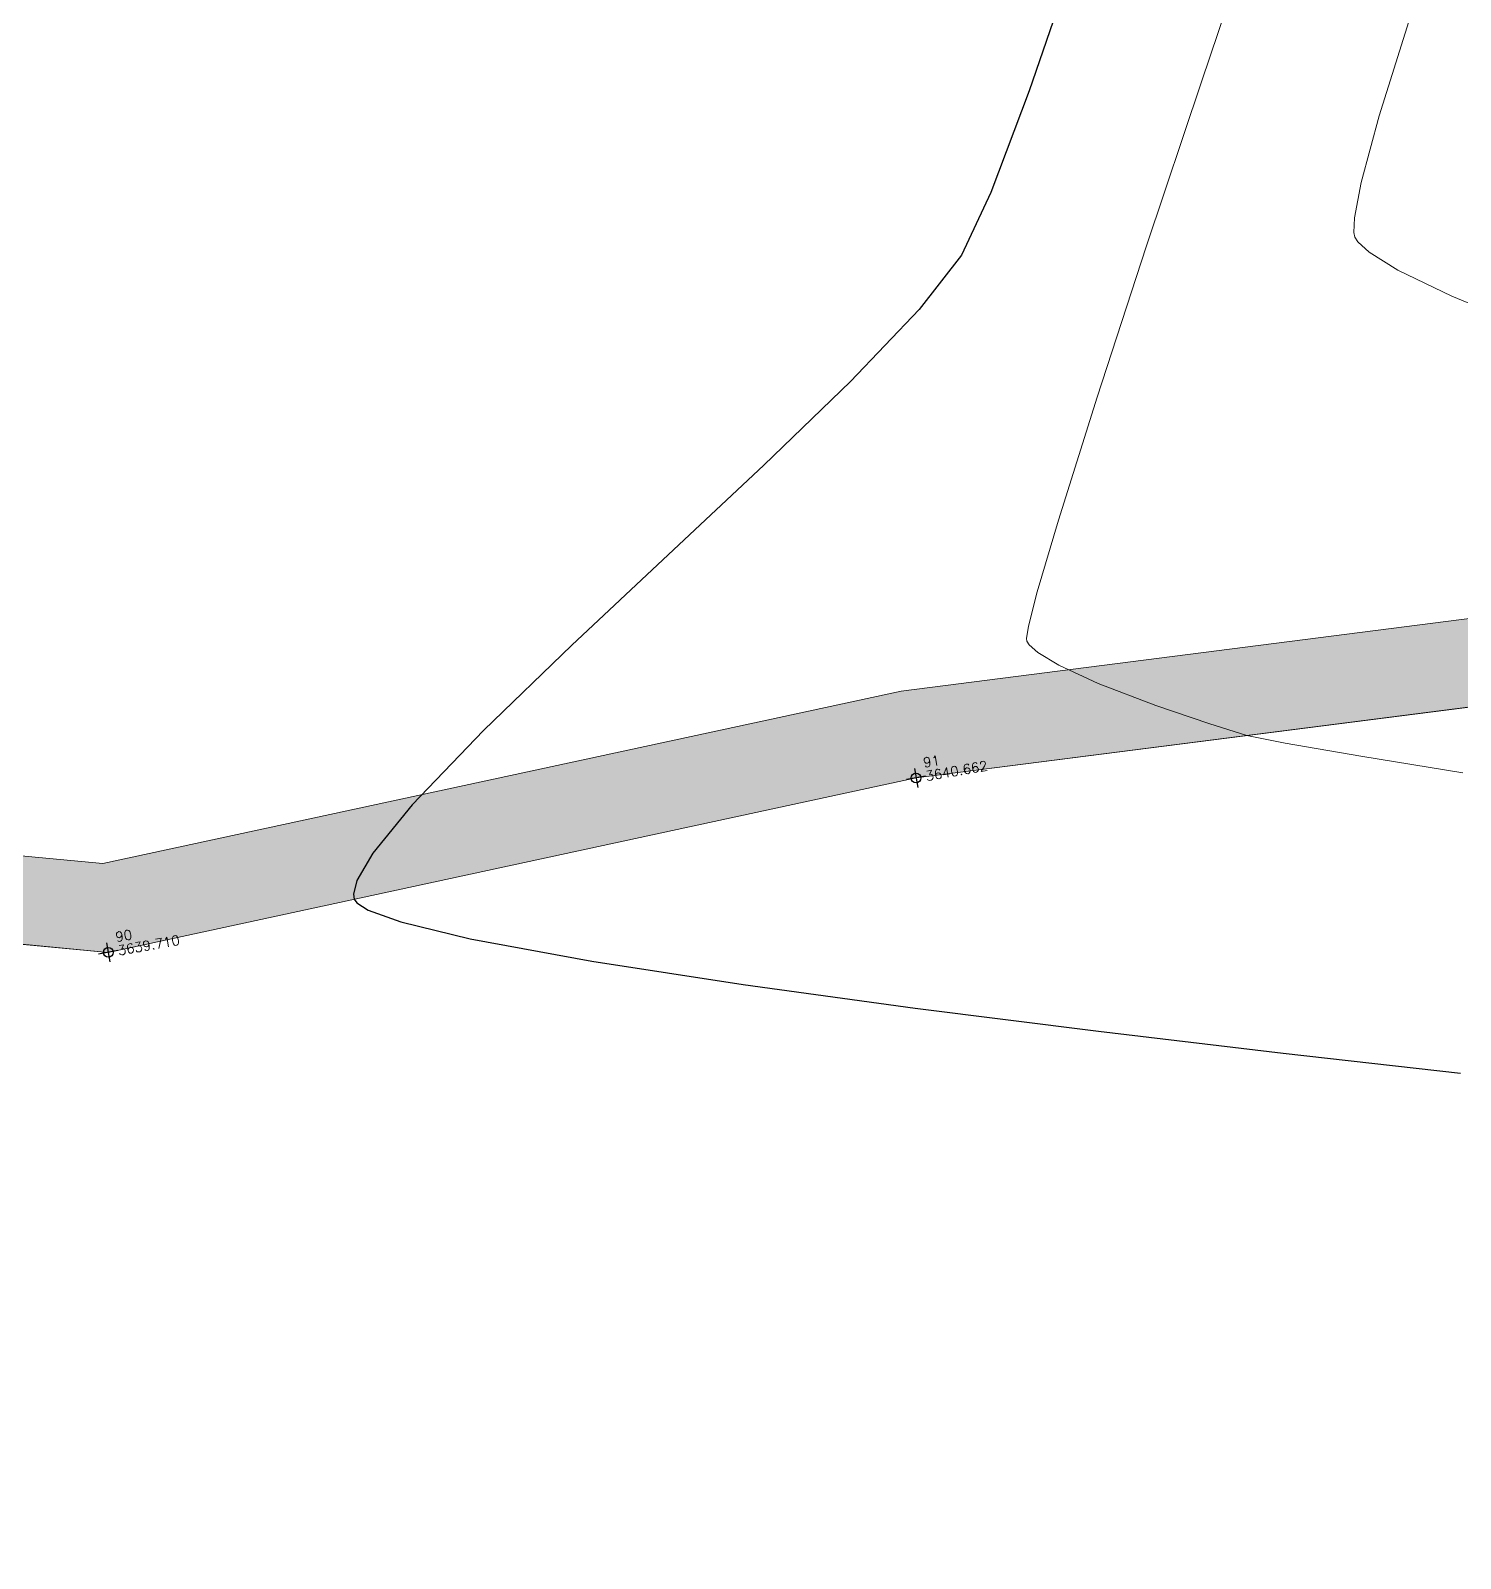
# Model space of a CAD drawing. Header units: millimetres. Extents: x 736950 to 740938, y 8500595 to 8502163.
# Drawn here: x 737727.71 to 737742.35, y 8501241.9 to 8501257.55 of the extents above; entities that cross this region are included whole.
import ezdxf

# ---------------------------------------------------------------- set-up
doc = ezdxf.new("R2010")
doc.units = ezdxf.units.MM
for name, color, linetype, lineweight in [('camino', 22, 'Continuous', 5), ('CAMINO ACTUAL', 1, 'Continuous', 13), ('CONT-MJR', 80, 'Continuous', 30), ('CONT-MNR', 96, 'Continuous', 15), ('COTAS', 40, 'Continuous', 5), ('pista', 251, 'Continuous', 5)]:
    doc.layers.add(name, color=color, linetype=linetype, lineweight=lineweight)
doc.styles.add('5mm', font='arial.ttf', dxfattribs={"height": 3})
doc.styles.add('COTAS', font='arial.ttf')
doc.dimstyles.new('Copy of GenDist', dxfattribs={"dimtxt": 2, "dimasz": 2, "dimexe": 0.18, "dimexo": 0.0625, "dimgap": 1, "dimtad": 2, "dimdec": 3, "dimzin": 1, "dimdsep": 46, "dimtxsty": 'COTAS', "dimcen": 0.09, "dimadec": 3, "dimazin": 0, "dimtfac": 1, "dimtdec": 3, "dimtofl": 0, "dimtmove": 0, "dimatfit": 3, "dimfxl": 1, "dimtolj": 1, "dimtzin": 0, "dimarcsym": 0})

# ---------------------------------------------------------------- blocks, each defined once
blk = doc.blocks.new('*D150')
at = {"layer": 'COTAS', "color": 0, "lineweight": -2, "transparency": 16777216}
for p, q in [((737683.2540695663, 8501281.362516567), (737683.9830056843, 8501281.815045748)), ((737684.8849491067, 8501280.020916972), (737744.1766791097, 8501184.513521349)), ((737744.6555406898, 8501182.456740092), (737745.3844768079, 8501182.909269273))]:
    blk.add_line(p, q, dxfattribs=at)
at = {"layer": 'COTAS', "color": 0, "transparency": 16777216}
for points in [[(737685.1681475108, 8501280.196728732), (737684.6017507026, 8501279.845105212), (737683.8300785464, 8501281.720107397)], [(737744.4598775138, 8501184.68933311), (737743.8934807056, 8501184.337709589), (737745.23154967, 8501182.814330924)]]:
    blk.add_solid(points, dxfattribs=at)
at = {"layer": 'Defpoints', "color": 0, "transparency": 16777216}
for p in [(737683.200969866, 8501281.32955186), (737745.23154967, 8501182.814330924), (737744.6024409896, 8501182.423775388)]:
    blk.add_point(p, dxfattribs=at)
at = {"layer": 'COTAS', "color": 0, "transparency": 16777216, "insert": (737716.247970053, 8501233.333242854), "char_height": 2, "attachment_point": 5, "rotation": 301.8323302588892, "style": 'COTAS'}
blk.add_mtext('\\A1;116.415', dxfattribs=at)

msp = doc.modelspace()

# ---------------------------------------------------------------- hatches: boundary and pattern name
at = {"layer": 'pista'}
h = msp.add_hatch(dxfattribs=at)
h.set_pattern_fill('HONEY', color=256, scale=3, angle=9.94991650582834, style=0)
h.set_pattern_definition([(9.94991650582834, (1479841.21072825, -18.49207214638591), (0.4979252195647159, 0.4170677100899267), [0.375, -0.75]), (129.9499165058283, (1479841.21072825, -18.49207214638591), (-0.6101538418184378, 0.222682034283025), [0.3749999999999999, -0.7499999999999998]), (69.94991650582834, (1479841.21072825, -18.49207214638591), (-0.112228622253722, 0.6397497443729518), [-0.75, 0.375])])
h.paths.add_polyline_path([(737744.7143981726, 8501251.820326688), (737736.6244589684, 8501250.784017317), (737728.4489451656, 8501249.018760426), (737719.0567165948, 8501249.90042948), (737708.8538475541, 8501251.560906975), (737705.4639837343, 8501250.858625425), (737706.12277987, 8501250.061028818), (737708.8757605923, 8501250.64549977), (737718.942242978, 8501249.007218663), (737728.5031233069, 8501248.109717907), (737736.7768881315, 8501249.896189157), (737744.7999806498, 8501250.923935568), (737751.2236161814, 8501251.328949759), (737750.4132841228, 8501252.31943933)])

# ---------------------------------------------------------------- linework, layer by layer
at = {"linetype": 'Continuous', "extrusion": (-0.172787269436437, 0.9849591664230046, 0)}
for points, elevation in [([(-2195548.457162654, 0), (-2195548.257162655, 0)], 8245912.488062788), ([(-2195539.999162654, 0), (-2195539.799162655, 0)], 8245912.158062787)]:
    msp.add_lwpolyline(points, dxfattribs=dict(at, elevation=elevation))
at = {"linetype": 'Continuous', "extrusion": (0.9849591664230046, 0.172787269436437, 0)}
for points, elevation in [([(8245912.588062787, 0), (8245912.388062788, 0)], 2195548.357162654), ([(8245912.25806279, 0), (8245912.058062789, 0)], 2195539.899162655)]:
    msp.add_lwpolyline(points, dxfattribs=dict(at, elevation=elevation))
at = {"linetype": 'Continuous'}
for centre in [(737736.7768881399, 8501249.896189159), (737728.5031233092, 8501248.109717907)]:
    msp.add_circle(centre, 0.05, dxfattribs=at)
at = {"layer": 'camino'}
for p, q in [((737736.7768881399, 8501249.896189159), (737744.7999806433, 8501250.923935566)), ((737728.5031233092, 8501248.109717907), (737736.7768881399, 8501249.896189159)), ((737718.9422429946, 8501249.007218665), (737728.5031233092, 8501248.109717907))]:
    msp.add_line(p, q, dxfattribs=at)
at = {"layer": 'CAMINO ACTUAL'}
for points in [[(737705.4639837348, 8501250.858625425), (737708.853847554, 8501251.560906975), (737719.0567165663, 8501249.900429478), (737728.4489451618, 8501249.018760426), (737736.6244589477, 8501250.784017311), (737744.714398152, 8501251.820326686), (737750.3971826753, 8501252.318029152)], [(737706.1227798712, 8501250.061028818), (737708.8757605895, 8501250.64549977), (737718.9422429946, 8501249.007218665), (737728.5031233092, 8501248.109717907), (737736.7768881399, 8501249.896189159), (737744.7999806433, 8501250.923935566), (737751.2236161797, 8501251.32894976)]]:
    msp.add_lwpolyline(points, dxfattribs=at)
at = {"layer": 'CONT-MJR', "extrusion": (0.9455371717929498, -0.3255141421778627, 0), "elevation": -2069720.717450288}
msp.add_lwpolyline([(8278399.980541855, 3640), (8278398.570700357, 3640)], dxfattribs=at)
at = {"layer": 'CONT-MJR', "extrusion": (0.9355776421878644, -0.3531210492709215, 0), "elevation": -2311761.650652279}
msp.add_lwpolyline([(8214096.713223567, 3640.000000000013), (8214095.599264731, 3640.000000000013)], dxfattribs=at)
at = {"layer": 'CONT-MJR', "extrusion": (0.9065826458307013, -0.4220283240241174, 0), "elevation": -2918950.723587434}
msp.add_lwpolyline([(8018437.199140185, 3640.00000000001), (8018436.491924933, 3640.00000000001)], dxfattribs=at)
at = {"layer": 'CONT-MJR', "elevation": 3640}
for points in [[(737737.2439415683, 8501255.252059331), (737736.8106394759, 8501254.694684139)], [(737733.2503106717, 8501251.255756846), (737732.3468758375, 8501250.382435994)], [(737732.3468758375, 8501250.382435994), (737731.6154709399, 8501249.619186573)], [(737731.6154709399, 8501249.619186573), (737731.2138052289, 8501249.12664883)], [(737731.2138052289, 8501249.12664883), (737731.0493715596, 8501248.845520087)], [(737731.0155416649, 8501248.707066854), (737731.023492935, 8501248.653916102)], [(737731.023492935, 8501248.653916102), (737731.0477125644, 8501248.617671575)], [(737732.2098396503, 8501248.247939933), (737733.4550893977, 8501248.01812748)]]:
    msp.add_lwpolyline(points, dxfattribs=at)
at = {"layer": 'CONT-MJR', "extrusion": (0.722332298430696, -0.6915461305248031, 0), "elevation": -5346118.662648491}
msp.add_lwpolyline([(6650909.879899378, 3640.000000000003), (6650908.860878957, 3640.000000000003)], dxfattribs=at)
at = {"layer": 'CONT-MJR', "extrusion": (0.6946795619278886, -0.7193193353717644, 0), "elevation": -5602626.152443247}
msp.add_lwpolyline([(6436315.221211257, 3640.000000000003), (6436313.98752876, 3640.000000000003)], dxfattribs=at)
at = {"layer": 'CONT-MJR', "extrusion": (0.6839825930998062, -0.7294983292211608, 0), "elevation": -5697051.88611256}
msp.add_lwpolyline([(6352885.7503532, 3640.00000000001), (6352884.404992718, 3640.00000000001)], dxfattribs=at)
at = {"layer": 'CONT-MJR', "extrusion": (0.6841508432545208, -0.7293405402650591, 0), "elevation": -5695586.358505772}
msp.add_lwpolyline([(6354198.335672354, 3640.000000000013), (6354196.98269769, 3640.000000000013)], dxfattribs=at)
at = {"layer": 'CONT-MJR', "extrusion": (0.97142202903427, -0.2373588875667858, 0), "elevation": -1301198.776038969}
msp.add_lwpolyline([(8433407.42404268, 3640.000000000013), (8433407.281516338, 3640.000000000013)], dxfattribs=at)
at = {"layer": 'CONT-MJR', "extrusion": (-0.5443208463939595, -0.8388771162577768, 0), "elevation": -7533065.313284748}
msp.add_lwpolyline([(-4008541.149097527, 3640), (-4008541.00989806, 3640)], dxfattribs=at)
at = {"layer": 'CONT-MJR', "extrusion": (-0.3403258881089299, -0.9403075506890648, 0), "elevation": -8244857.207973822}
msp.add_lwpolyline([(-2199500.77571492, 3640), (-2199500.420044288, 3640)], dxfattribs=at)
at = {"layer": 'CONT-MJR', "extrusion": (-0.2363425710294653, -0.9716697942815667, 0), "elevation": -8434763.663417079}
msp.add_lwpolyline([(-1292375.494951758, 3640), (-1292374.763308083, 3640)], dxfattribs=at)
at = {"layer": 'CONT-MJR', "extrusion": (-0.1520423162168809, -0.9883739849264579, 0), "elevation": -8514579.083787283}
msp.add_lwpolyline([(-563392.8845899979, 3640.000000000003), (-563391.3146713558, 3640.000000000003)], dxfattribs=at)
at = {"layer": 'CONT-MJR', "extrusion": (0.1354286017482943, 0.990787108226839, 0), "elevation": 8522837.124130428}
msp.add_lwpolyline([(420373.7659028337, 3640.00000000001), (420371.987661798, 3640.00000000001)], dxfattribs=at)
at = {"layer": 'CONT-MJR', "extrusion": (0.1249337158337635, 0.9921650904199202, 0), "elevation": 8526809.228636043}
msp.add_lwpolyline([(330135.7764825815, 3640.000000000006), (330133.8858452126, 3640.000000000006)], dxfattribs=at)
at = {"layer": 'CONT-MJR', "extrusion": (-0.1179070861363983, -0.9930246316375159, 0), "elevation": -8528932.584825521}
msp.add_lwpolyline([(-269764.6523127842, 3640), (-269762.7454466401, 3640)], dxfattribs=at)
at = {"layer": 'CONT-MJR', "extrusion": (-0.1131537450006822, -0.9935774906831981, 0), "elevation": -8530125.843725154}
msp.add_lwpolyline([(-228945.551478132, 3640), (-228943.7246651505, 3640)], dxfattribs=at)
at = {"layer": 'CONT-MNR', "extrusion": (0.9472459565447158, -0.3205075627963972, 0), "elevation": -2025896.222932413}
msp.add_lwpolyline([(8289234.358014028, 3641.000000000003), (8289232.50876822, 3641.000000000003)], dxfattribs=at)
at = {"layer": 'CONT-MNR', "extrusion": (0.9537185553337718, -0.3007007103617543, 0), "elevation": -1852736.146480495}
msp.add_lwpolyline([(8329646.775239469, 3642.000000000011), (8329645.638617288, 3642.000000000011)], dxfattribs=at)
at = {"layer": 'CONT-MNR', "extrusion": (0.9486317199589231, -0.3163824582491506, 0), "elevation": -1989805.316178945}
msp.add_lwpolyline([(8297969.986341105, 3641.000000000009), (8297968.192738296, 3641.000000000009)], dxfattribs=at)
at = {"layer": 'CONT-MNR', "extrusion": (0.965555140397921, -0.2601985220003201, 0), "elevation": -1499684.306855944}
msp.add_lwpolyline([(8400391.340478208, 3642), (8400390.630326679, 3642)], dxfattribs=at)
at = {"layer": 'CONT-MNR', "extrusion": (0.9826853166902833, -0.1852824016503396, 0), "elevation": -850165.5505175844}
msp.add_lwpolyline([(8490749.925596876, 3642), (8490749.558033224, 3642)], dxfattribs=at)
at = {"layer": 'CONT-MNR', "extrusion": (0.9994227757651815, -0.03397227224987956, 0), "elevation": 448508.4536934586}
msp.add_lwpolyline([(8521411.24975751, 3642.000000000003), (8521411.098610261, 3642.000000000003)], dxfattribs=at)
at = {"layer": 'CONT-MNR', "extrusion": (0.9724045503954236, 0.2333010723727479, 0), "elevation": 2700734.980274133}
msp.add_lwpolyline([(8094543.687625407, 3642), (8094543.641103463, 3642)], dxfattribs=at)
at = {"layer": 'CONT-MNR', "extrusion": (0.8433581756653916, 0.5373518284497993, 0), "elevation": 5190345.286830139}
msp.add_lwpolyline([(6773176.65463444, 3642), (6773176.597544349, 3642)], dxfattribs=at)
at = {"layer": 'CONT-MNR', "extrusion": (0.6765754472803701, 0.7363733184583532, 0), "elevation": 6759235.293909485}
msp.add_lwpolyline([(5208487.655703006, 3642), (5208487.497000297, 3642)], dxfattribs=at)
at = {"layer": 'CONT-MNR', "extrusion": (0.95055253355752, -0.3105638113936968, 0), "elevation": -1938922.454185183}
msp.add_lwpolyline([(8310004.87609044, 3641.000000000006), (8310003.258000913, 3641.000000000006)], dxfattribs=at)
at = {"layer": 'CONT-MNR', "extrusion": (-0.5291173133529935, -0.8485486837595768, 0), "elevation": -7604080.737532217}
msp.add_lwpolyline([(-3872151.843863006, 3642.000000000013), (-3872151.498184786, 3642.000000000013)], dxfattribs=at)
at = {"layer": 'CONT-MNR', "extrusion": (-0.4362298060913803, -0.8998352939718894, 0), "elevation": -7971554.305344469}
msp.add_lwpolyline([(-3044654.831790797, 3642), (-3044654.216865896, 3642)], dxfattribs=at)
at = {"layer": 'CONT-MNR', "extrusion": (0.3792606340463771, 0.925289885096957, 0), "elevation": 8145921.704992046}
msp.add_lwpolyline([(2541565.840082597, 3642.000000000007), (2541564.945315299, 3642.000000000007)], dxfattribs=at)
at = {"layer": 'CONT-MNR', "extrusion": (0.9536936303580561, -0.3007797523346138, 0), "elevation": -1853428.376487306}
msp.add_lwpolyline([(8329488.440748387, 3641.00000000001), (8329487.1179731, 3641.00000000001)], dxfattribs=at)
at = {"layer": 'CONT-MNR', "extrusion": (0.9592394628066543, -0.2825945027674835, 0), "elevation": -1694739.604831189}
msp.add_lwpolyline([(8363217.686217717, 3641.000000000006), (8363216.920977512, 3641.000000000006)], dxfattribs=at)
at = {"layer": 'CONT-MNR', "extrusion": (0.9692781165906506, -0.2459673407151468, 0), "elevation": -1375956.980853158}
msp.add_lwpolyline([(8421536.794573147, 3641.000000000006), (8421536.431419574, 3641.000000000006)], dxfattribs=at)
at = {"layer": 'CONT-MNR', "elevation": 3641}
for points in [[(737737.9298608927, 8501251.450564798), (737737.9097749044, 8501251.324023018)], [(737737.9097749044, 8501251.324023018), (737737.9125239768, 8501251.29590497)], [(737737.9125239768, 8501251.29590497), (737737.9356833341, 8501251.259613546)], [(737737.9356833341, 8501251.259613546), (737738.0229843553, 8501251.180591332)], [(737738.0229843553, 8501251.180591332), (737738.2398705597, 8501251.04995321)], [(737739.2317044428, 8501250.637976853), (737739.7854098129, 8501250.448902339)], [(737739.7854098129, 8501250.448902339), (737740.1666448228, 8501250.33041203)], [(737740.5562544367, 8501250.25184071), (737741.3336786036, 8501250.118248986)]]:
    msp.add_lwpolyline(points, dxfattribs=at)
at = {"layer": 'CONT-MNR', "extrusion": (-0.4180247481373317, -0.9084356388565569, 0), "elevation": -8031232.270557397}
msp.add_lwpolyline([(-2883545.619763196, 3641.000000000013), (-2883545.175775844, 3641.000000000013)], dxfattribs=at)
at = {"layer": 'CONT-MNR', "extrusion": (-0.3590240081490006, -0.9333283246385627, 0), "elevation": -8199324.111210742}
msp.add_lwpolyline([(-2363600.787717897, 3641), (-2363600.157178851, 3641)], dxfattribs=at)
at = {"layer": 'CONT-MNR', "extrusion": (-0.1976869327178967, -0.9802652072947351, 0), "elevation": -8479321.508092595}
msp.add_lwpolyline([(-957405.0847004215, 3641.00000000001), (-957404.6872471492, 3641.00000000001)], dxfattribs=at)
at = {"layer": 'CONT-MNR', "extrusion": (-0.1611125789729609, -0.986936034855695, 0), "elevation": -8509049.491905084}
msp.add_lwpolyline([(-641554.8244353696, 3641.000000000013), (-641553.7653910306, 3641.000000000013)], dxfattribs=at)

# ---------------------------------------------------------------- texts
at = {"color": 2, "char_height": 0.1, "attachment_point": 1, "rotation": 9.94991650582834, "style": '5mm'}
for s, insert, width in [('\\Ftxt.shx;\\W1.0000000000;\\T1.0000000000;\\o\\l91', (737736.8425544754, 8501250.100610126), 0.2666666666666667), ('\\Ftxt.shx;\\W1.0000000000;\\T1.0000000000;\\o\\l90', (737728.5687896447, 8501248.314138876), 0.2833333333333333)]:
    msp.add_mtext(s, dxfattribs=dict(at, insert=insert, width=width))
at = {"color": 1, "char_height": 0.1, "attachment_point": 1, "rotation": 9.94991650582834, "style": '5mm'}
for s, insert, width in [('\\Ftxt.shx;\\W1.0000000000;\\T1.0000000000;\\o\\l3640.662', (737736.8667446933, 8501249.962715842), 0.8166666666666667), ('\\Ftxt.shx;\\W1.0000000000;\\T1.0000000000;\\o\\l3639.710', (737728.5929798626, 8501248.176244592), 0.7833333333333333)]:
    msp.add_mtext(s, dxfattribs=dict(at, insert=insert, width=width))

# ---------------------------------------------------------------- dimensions: what is measured, and where the dimension line sits
at = {"layer": 'COTAS'}
dim = msp.add_aligned_dim(p1=(737683.2009698659, 8501281.32955186), p2=(737744.6024409891, 8501182.423775388), distance=0.7404804922133937, dimstyle='Copy of GenDist', dxfattribs=at)
dim.commit()
dim.dimension.update_dxf_attribs({"geometry": '*D150', "text_midpoint": (737716.247970053, 8501233.333242854)})

doc.saveas('drawing.dxf')
